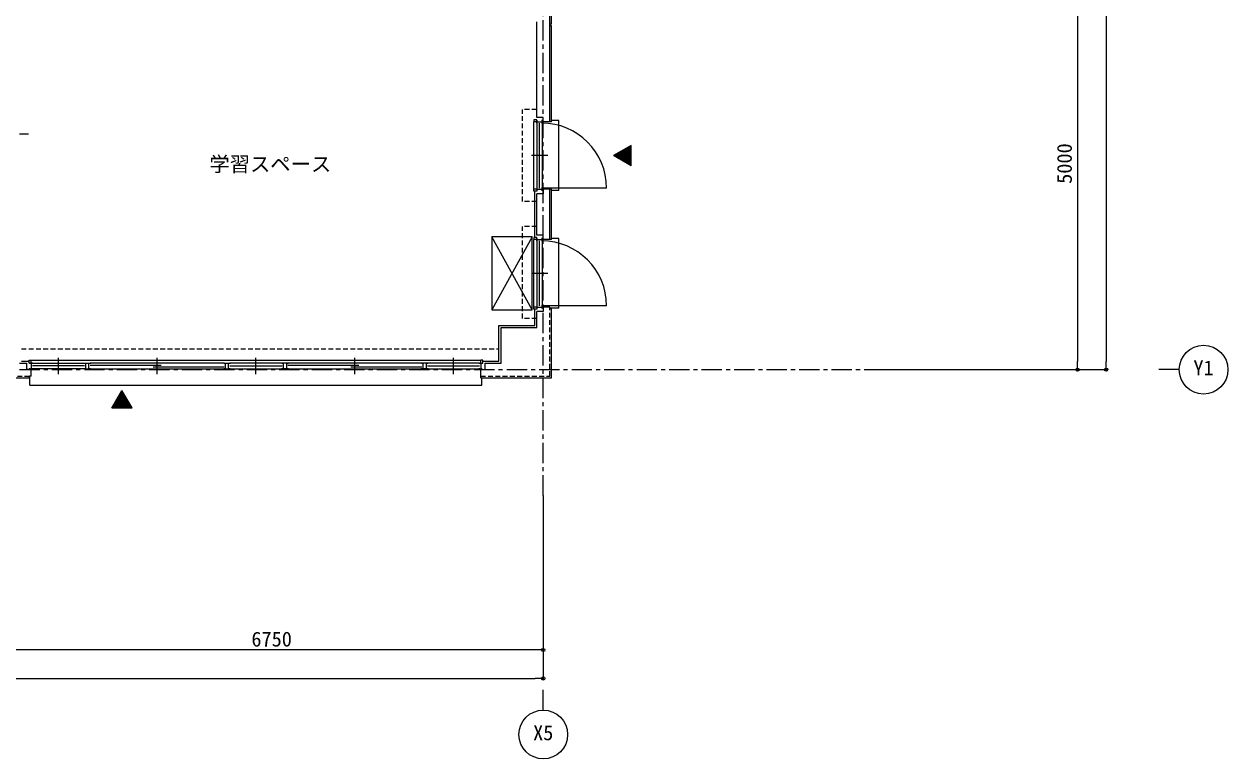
# Model space of a CAD drawing. Units: millimetres at full size, sheet at 1:50; details may follow other scales. Extents: x -18293 to 19316, y -13157 to 12422.
# Drawn here: x 2965 to 17786, y -11880 to -2837 of the extents above; entities that cross this region are included whole.
import ezdxf
from ezdxf.enums import TextEntityAlignment as Align

# ---------------------------------------------------------------- set-up
doc = ezdxf.new("R2010")
doc.units = ezdxf.units.MM
doc.header["$LTSCALE"] = 50
doc.header["$PDMODE"] = 32
doc.header["$PDSIZE"] = 40
doc.linetypes.add('CHAIN1', pattern=[8, 5, -1, 1, -1])
doc.linetypes.add('DASHED1', pattern=[1.8, 1.2, -0.6])
for name, color, linetype, lineweight in [('1-1_表（文字_固定）', 4, 'Continuous', 9), ('1-2', 3, 'Continuous', 18), ('1-3', 7, 'Continuous', 13), ('1-4', 4, 'Continuous', 9), ('1-6', 7, 'Continuous', 13), ('1-8', 4, 'Continuous', 9)]:
    doc.layers.add(name, color=color, linetype=linetype, lineweight=lineweight)
doc.layers.add('1-5_建具姿図', color=3, linetype='Continuous')
doc.styles.add('ＭＳ ゴシック', font='')
doc.styles.get('ＭＳ ゴシック').set_extended_font_data('MS Gothic')

msp = doc.modelspace()

# ---------------------------------------------------------------- linework, layer by layer
at = {"layer": '1-1_表（文字_固定）', "linetype": 'CHAIN1'}
for p, q in [((9357.18, -8639.39), (9357.18, 9360.61)), ((-14692.82, -4189.39), (3019.53, -4189.39)), ((-14692.82, -7089.39), (13486.5, -7089.39))]:
    msp.add_line(p, q, dxfattribs=at)
at = {"layer": '1-2'}
for p, q in [((9457.18, -2839.39), (9457.18, -1993.38)), ((9457.18, -2859.39), (9437.18, -2859.39)), ((9457.18, -4039.39), (9457.18, -2859.39)), ((9457.18, -4039.39), (9357.18, -4039.39)), ((9457.18, -4869.39), (9357.18, -4869.39)), ((9457.18, -5489.39), (9457.18, -4869.39)), ((9252.18, -5464.39), (9252.18, -4894.39)), ((9457.18, -5489.39), (9357.18, -5489.39)), ((9252.18, -6544.39), (9252.18, -6344.39)), ((9437.18, -6319.39), (9357.18, -6319.39)), ((9437.18, -6339.39), (9437.18, -6319.39)), ((9457.18, -6339.39), (9437.18, -6339.39)), ((9457.18, -7189.39), (9457.18, -6339.39)), ((2932.18, -6984.39), (3027.18, -6984.39)), ((3052.18, -7169.39), (3052.18, -7089.39)), ((8587.18, -7189.39), (8587.18, -7089.39)), ((8612.18, -6984.39), (8812.18, -6984.39)), ((2182.18, -7189.39), (3032.18, -7189.39)), ((3032.18, -7189.39), (3032.18, -7169.39)), ((3052.18, -7169.39), (3032.18, -7169.39)), ((8587.18, -7189.39), (9457.18, -7189.39))]:
    msp.add_line(p, q, dxfattribs=at)
for points in [[(9457.18, -2839.39), (9437.18, -2839.39), (9437.18, -2859.39)], [(8812.18, -6984.39), (8812.18, -6544.39), (9252.18, -6544.39)]]:
    msp.add_lwpolyline(points, dxfattribs=at)
at = {"layer": '1-3'}
for p, q in [((9277.18, -3984.39), (9277.18, -2809.39)), ((9357.18, -3984.39), (9277.18, -3984.39)), ((9357.18, -4039.39), (9357.18, -3984.39)), ((9357.18, -4869.39), (9357.18, -4924.39)), ((9357.18, -4924.39), (9277.18, -4924.39)), ((9277.18, -5434.39), (9277.18, -4924.39)), ((9277.18, -6569.39), (9277.18, -6374.39)), ((8837.18, -6569.39), (9277.18, -6569.39)), ((8837.18, -7009.39), (8837.18, -6569.39)), ((2907.18, -7009.39), (2997.18, -7009.39)), ((8642.18, -7009.39), (8837.18, -7009.39))]:
    msp.add_line(p, q, dxfattribs=at)
at = {"layer": '1-3', "linetype": 'DASHED1'}
for p, q in [((9437.18, -7169.39), (9437.18, -6319.39)), ((2162.18, -7169.39), (3052.18, -7169.39)), ((8587.18, -7169.39), (9437.18, -7169.39))]:
    msp.add_line(p, q, dxfattribs=at)
at = {"layer": '1-3'}
for points in [[(9357.18, -5489.39), (9357.18, -5434.39), (9277.18, -5434.39)], [(9357.18, -6319.39), (9357.18, -6374.39), (9277.18, -6374.39)], [(3052.18, -7089.39), (2997.18, -7089.39), (2997.18, -7009.39)], [(8587.18, -7089.39), (8642.18, -7089.39), (8642.18, -7009.39)]]:
    msp.add_lwpolyline(points, dxfattribs=at)
at = {"layer": '1-4'}
for p, q in [((9242.18, -4014.39), (9242.18, -4039.39)), ((9242.18, -4869.39), (9242.18, -4039.39)), ((9277.18, -4039.39), (9242.18, -4039.39)), ((9277.18, -4024.39), (9287.18, -4024.39)), ((9277.18, -4039.39), (9347.18, -4039.39)), ((9277.18, -4054.39), (9277.18, -4854.39)), ((9277.18, -4054.39), (9287.18, -4054.39)), ((9312.18, -4854.39), (9312.18, -4054.39)), ((9347.18, -4054.39), (9337.18, -4054.39)), ((9347.18, -4854.39), (9347.18, -4054.39)), ((9547.18, -4024.39), (9457.18, -4024.39)), ((9547.18, -4884.39), (9547.18, -4024.39)), ((9412.18, -4454.39), (9212.18, -4454.39)), ((9242.18, -4894.39), (9242.18, -4869.39)), ((9277.18, -4869.39), (9242.18, -4869.39)), ((9277.18, -4854.39), (9277.18, -4894.39)), ((9277.18, -4854.39), (9287.18, -4854.39)), ((9277.18, -4869.39), (9347.18, -4869.39)), ((9277.18, -4884.39), (9287.18, -4884.39)), ((10137.18, -4854.39), (9337.18, -4854.39)), ((9347.18, -4884.39), (9337.18, -4884.39)), ((9347.18, -4884.39), (9347.18, -4854.39)), ((9547.18, -4884.39), (9457.18, -4884.39)), ((9277.18, -4894.39), (9242.18, -4894.39)), ((9242.18, -5464.39), (9242.18, -5489.39)), ((9277.18, -5464.39), (9242.18, -5464.39)), ((9277.18, -5504.39), (9277.18, -5464.39)), ((9277.18, -5474.39), (9287.18, -5474.39)), ((9277.18, -5489.39), (9242.18, -5489.39)), ((9242.18, -6319.39), (9242.18, -5489.39)), ((9277.18, -5489.39), (9347.18, -5489.39)), ((9277.18, -5504.39), (9277.18, -6304.39)), ((9277.18, -5504.39), (9287.18, -5504.39)), ((9312.18, -6304.39), (9312.18, -5504.39)), ((9347.18, -5504.39), (9337.18, -5504.39)), ((9347.18, -6304.39), (9347.18, -5504.39)), ((9412.18, -5904.39), (9212.18, -5904.39)), ((9277.18, -6319.39), (9242.18, -6319.39)), ((9242.18, -6344.39), (9242.18, -6319.39)), ((9277.18, -6304.39), (9287.18, -6304.39)), ((9277.18, -6319.39), (9347.18, -6319.39)), ((9277.18, -6334.39), (9287.18, -6334.39)), ((10137.18, -6304.39), (9337.18, -6304.39)), ((9347.18, -6334.39), (9337.18, -6334.39)), ((9347.18, -6334.39), (9347.18, -6304.39)), ((9547.18, -6334.39), (9437.18, -6334.39)), ((3387.18, -7144.39), (3387.18, -6944.39)), ((4602.18, -7144.39), (4602.18, -6944.39)), ((5819.68, -7144.39), (5819.68, -6944.39)), ((7037.18, -7144.39), (7037.18, -6944.39)), ((8252.18, -7144.39), (8252.18, -6944.39)), ((3027.18, -6974.39), (3052.18, -6974.39)), ((3037.18, -7009.39), (3037.18, -7019.39)), ((3037.18, -7079.39), (3037.18, -7069.39)), ((3052.18, -7009.39), (3052.18, -6974.39)), ((3052.18, -6974.39), (8587.18, -6974.39)), ((3052.18, -7009.39), (3052.18, -7079.39)), ((3067.18, -7009.39), (3707.18, -7009.39)), ((3067.18, -7009.39), (3067.18, -7019.39)), ((3707.18, -7044.39), (3067.18, -7044.39)), ((3707.18, -7079.39), (3067.18, -7079.39)), ((3707.18, -7069.39), (3707.18, -7079.39)), ((3707.18, -7079.39), (3777.18, -7079.39)), ((3722.18, -7009.39), (3722.18, -7079.39)), ((3762.18, -7079.39), (3762.18, -7009.39)), ((5427.18, -7009.39), (3777.18, -7009.39)), ((3777.18, -7032.72), (4651.68, -7032.72)), ((3777.18, -7079.39), (3777.18, -7069.39)), ((3777.18, -7079.39), (5427.18, -7079.39)), ((4552.68, -7056.05), (5427.18, -7056.05)), ((5427.18, -7009.39), (5427.18, -7019.39)), ((5427.18, -7009.39), (5497.18, -7009.39)), ((5442.18, -7009.39), (5442.18, -7079.39)), ((5482.18, -7079.39), (5482.18, -7009.39)), ((6142.18, -7009.39), (5497.18, -7009.39)), ((5497.18, -7009.39), (5497.18, -7019.39)), ((5497.18, -7044.39), (6142.18, -7044.39)), ((5497.18, -7079.39), (6142.18, -7079.39)), ((6142.18, -7079.39), (6142.18, -7069.39)), ((6212.18, -7079.39), (6142.18, -7079.39)), ((6157.18, -7079.39), (6157.18, -7009.39)), ((6197.18, -7009.39), (6197.18, -7079.39)), ((6212.18, -7009.39), (6212.18, -7019.39)), ((7862.18, -7009.39), (6212.18, -7009.39)), ((6212.18, -7032.72), (7086.68, -7032.72)), ((6212.18, -7069.39), (6212.18, -7079.39)), ((6212.18, -7079.39), (7862.18, -7079.39)), ((6987.68, -7056.05), (7862.18, -7056.05)), ((7862.18, -7009.39), (7862.18, -7019.39)), ((7932.18, -7009.39), (7862.18, -7009.39)), ((7877.18, -7079.39), (7877.18, -7009.39)), ((7917.18, -7009.39), (7917.18, -7079.39)), ((7932.18, -7019.39), (7932.18, -7009.39)), ((8572.18, -7009.39), (7932.18, -7009.39)), ((7932.18, -7044.39), (8572.18, -7044.39)), ((7932.18, -7079.39), (8572.18, -7079.39)), ((8572.18, -7009.39), (8612.18, -7009.39)), ((8572.18, -7009.39), (8572.18, -7019.39)), ((8572.18, -7079.39), (8572.18, -7069.39)), ((8612.18, -6974.39), (8587.18, -6974.39)), ((8587.18, -7009.39), (8587.18, -6974.39)), ((8587.18, -7009.39), (8587.18, -7079.39)), ((8602.18, -7009.39), (8602.18, -7019.39)), ((8612.18, -7009.39), (8612.18, -6974.39)), ((3037.18, -7279.39), (3037.18, -7169.39))]:
    msp.add_line(p, q, dxfattribs=at)
at = {"layer": '1-4', "color": 2, "linetype": 'DASHED1', "lineweight": 13}
msp.add_line((2932.18, -6834.39), (8812.18, -6834.39), dxfattribs=at)
at = {"layer": '1-4'}
for points in [[(9277.18, -4054.39), (9277.18, -4014.39), (9242.18, -4014.39)], [(9347.18, -4054.39), (9347.18, -4024.39), (9337.18, -4024.39)], [(9347.18, -5504.39), (9347.18, -5474.39), (9337.18, -5474.39)], [(9547.18, -6334.39), (9547.18, -5474.39), (9457.18, -5474.39)], [(9277.18, -6304.39), (9277.18, -6344.39), (9242.18, -6344.39)], [(3067.18, -7009.39), (3027.18, -7009.39), (3027.18, -6974.39)], [(3037.18, -7079.39), (3067.18, -7079.39), (3067.18, -7069.39)], [(3707.18, -7019.39), (3707.18, -7009.39), (3777.18, -7009.39), (3777.18, -7019.39)], [(5427.18, -7069.39), (5427.18, -7079.39), (5497.18, -7079.39), (5497.18, -7069.39)], [(6212.18, -7009.39), (6142.18, -7009.39), (6142.18, -7019.39)], [(7932.18, -7069.39), (7932.18, -7079.39), (7862.18, -7079.39), (7862.18, -7069.39)], [(8572.18, -7079.39), (8602.18, -7079.39), (8602.18, -7069.39)], [(3037.18, -7279.39), (8602.18, -7279.39), (8602.18, -7189.39)]]:
    msp.add_lwpolyline(points, dxfattribs=at)
for centre in [(9337.18, -4854.39), (9337.18, -6304.39)]:
    msp.add_arc(centre, 800, 0, 90, dxfattribs=at)
at = {"layer": '1-6'}
for p, q in [((16286.5, 7810.61), (16286.5, -6989.39)), ((15936.5, -2189.39), (15936.5, -6989.39)), ((13486.5, -7089.39), (16286.5, -7089.39)), ((15936.5, -7089.39), (15936.5, -6989.39)), ((16286.5, -7089.39), (16286.5, -6989.39)), ((17186.5, -7089.39), (16936.5, -7089.39)), ((9357.18, -8639.39), (9357.18, -10645.38)), ((9257.18, -10539.39), (2607.18, -10539.39)), ((9357.18, -10539.39), (9257.18, -10539.39)), ((9357.18, -10645.38), (9357.18, -10889.39)), ((-4142.82, -10889.39), (9257.18, -10889.39)), ((9357.18, -10889.39), (9257.18, -10889.39)), ((9357.18, -11279.69), (9357.18, -11029.69))]:
    msp.add_line(p, q, dxfattribs=at)
for centre in [(17486.5, -7089.39), (9357.18, -11579.69)]:
    msp.add_circle(centre, 300, dxfattribs=at)
for p in [(15936.5, -7089.39), (16286.5, -7089.39), (9357.18, -10539.39), (9357.18, -10889.39)]:
    msp.add_point(p, dxfattribs=at)
at = {"layer": '1-8'}
for p, q in [((9437.18, -4039.39), (9437.18, -1986.87)), ((10438.9, -4329.39), (10222.4, -4454.39)), ((10276.58, -4485.67), (10236.92, -4446)), ((10310.04, -4504.99), (10245.88, -4440.83)), ((10343.5, -4524.31), (10254.85, -4435.65)), ((10376.97, -4543.63), (10263.81, -4430.48)), ((10410.43, -4562.94), (10272.78, -4425.3)), ((10438.9, -4577.28), (10281.75, -4420.12)), ((10438.9, -4563.14), (10290.71, -4414.95)), ((10438.9, -4549), (10299.68, -4409.77)), ((10438.9, -4534.86), (10308.64, -4404.59)), ((10438.9, -4520.71), (10317.61, -4399.42)), ((10438.9, -4506.57), (10326.57, -4394.24)), ((10438.9, -4492.43), (10335.54, -4389.06)), ((10438.9, -4478.29), (10344.51, -4383.89)), ((10438.9, -4464.14), (10353.47, -4378.71)), ((10438.9, -4450), (10362.44, -4373.54)), ((10438.9, -4435.86), (10371.4, -4368.36)), ((10438.9, -4421.72), (10380.37, -4363.18)), ((10438.9, -4407.58), (10389.34, -4358.01)), ((10438.9, -4393.43), (10398.3, -4352.83)), ((10438.9, -4379.29), (10407.27, -4347.65)), ((10438.9, -4365.15), (10416.23, -4342.48)), ((10438.9, -4351.01), (10425.2, -4337.3)), ((10438.9, -4336.87), (10434.16, -4332.12)), ((10438.9, -4579.39), (10438.9, -4329.39)), ((10438.9, -4579.39), (10222.4, -4454.39)), ((10243.12, -4466.35), (10227.95, -4451.18)), ((9437.18, -5489.39), (9437.18, -4869.39)), ((9222.12, -5454.39), (8722.12, -6354.39)), ((9222.12, -6354.39), (8722.12, -5454.39)), ((4044.02, -7561.28), (4169.02, -7344.77)), ((4046.13, -7561.28), (4203.28, -7404.12)), ((4060.46, -7532.8), (4198.11, -7395.15)), ((4079.78, -7499.34), (4192.93, -7386.19)), ((4099.1, -7465.88), (4187.76, -7377.22)), ((4118.42, -7432.41), (4182.58, -7368.25)), ((4137.74, -7398.95), (4177.4, -7359.29)), ((4157.06, -7365.49), (4172.23, -7350.32)), ((4294.02, -7561.28), (4169.02, -7344.77)), ((4060.27, -7561.28), (4208.46, -7413.08)), ((4074.41, -7561.28), (4213.64, -7422.05)), ((4088.55, -7561.28), (4218.81, -7431.01)), ((4102.69, -7561.28), (4223.99, -7439.98)), ((4116.84, -7561.28), (4229.17, -7448.95)), ((4130.98, -7561.28), (4234.34, -7457.91)), ((4145.12, -7561.28), (4239.52, -7466.88)), ((4159.26, -7561.28), (4244.7, -7475.84)), ((4173.41, -7561.28), (4249.87, -7484.81)), ((4187.55, -7561.28), (4255.05, -7493.77)), ((4201.69, -7561.28), (4260.23, -7502.74)), ((4215.83, -7561.28), (4265.4, -7511.71)), ((4229.97, -7561.28), (4270.58, -7520.67)), ((4244.12, -7561.28), (4275.75, -7529.64)), ((4258.26, -7561.28), (4280.93, -7538.6)), ((4272.4, -7561.28), (4286.11, -7547.57)), ((4286.54, -7561.28), (4291.28, -7556.53)), ((4044.02, -7561.28), (4294.02, -7561.28))]:
    msp.add_line(p, q, dxfattribs=at)
at = {"layer": '1-8', "color": 2, "linetype": 'DASHED1', "lineweight": 13}
for p, q in [((9277.18, -3889.39), (9102.18, -3889.39)), ((9277.18, -5329.39), (9102.18, -5329.39)), ((9102.18, -6459.39), (9102.18, -5329.39)), ((9277.18, -6459.39), (9102.18, -6459.39))]:
    msp.add_line(p, q, dxfattribs=at)
msp.add_lwpolyline([(9277.18, -5019.39), (9102.18, -5019.39), (9102.18, -3889.39)], dxfattribs=at)
at = {"layer": '1-8'}
msp.add_lwpolyline([(8722.12, -6354.39), (9222.12, -6354.39), (9222.12, -5454.39), (8722.12, -5454.39)], close=True, dxfattribs=at)

# ---------------------------------------------------------------- texts
at = {"layer": '1-5_建具姿図', "style": 'ＭＳ ゴシック'}
msp.add_text('学習スペース', height=183.3, dxfattribs=at).set_placement((5246.79, -4706.21), align=Align.BOTTOM_LEFT)
at = {"layer": '1-6', "color": 3, "style": 'ＭＳ ゴシック'}
msp.add_text('5000', height=183.3, rotation=90, dxfattribs=at).set_placement((15919.97, -4802.62), align=Align.BOTTOM_LEFT)
for s, p in [('Y1', (17361.5, -7214.39)), ('6750', (5763.86, -10551.85)), ('X5', (9232.18, -11704.69))]:
    msp.add_text(s, height=183.3, dxfattribs=at).set_placement(p, align=Align.BOTTOM_LEFT)

doc.saveas('drawing.dxf')
